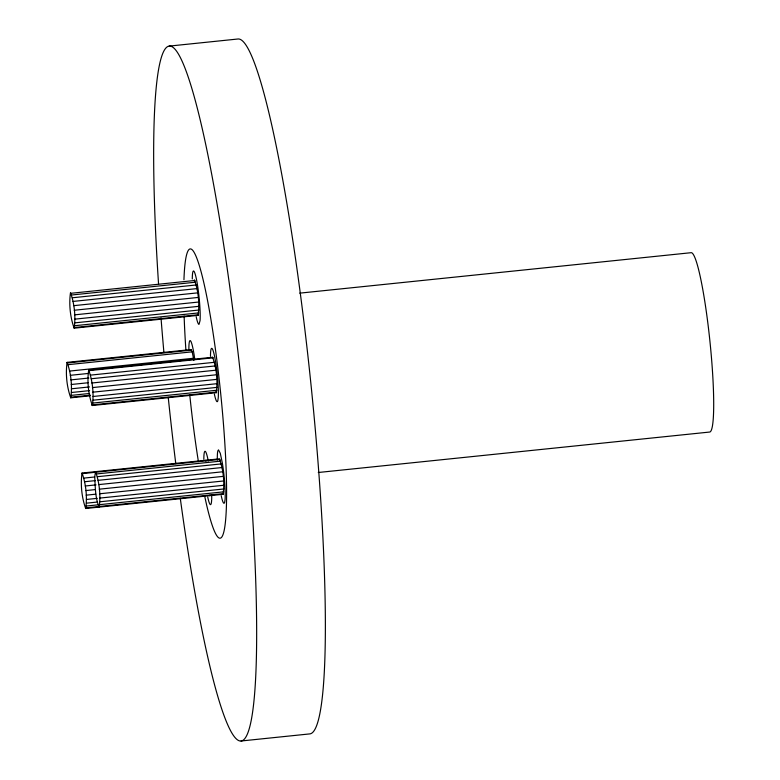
<?xml version="1.0" encoding="UTF-8"?>
<svg xmlns="http://www.w3.org/2000/svg" width="780" height="780" viewBox="0 0 780 780"><rect width="100%" height="100%" fill="white"/><g stroke="black" fill="none" stroke-linecap="round" stroke-linejoin="round"><path stroke-width="1.17" d="M70.756 397.819C72.413 386.344 71.058 373.269 67.09 362.369C65.442 373.844 66.787 386.929 70.756 397.819L90.002 395.831M74.159 328.175C75.816 316.7 74.461 303.615 70.492 292.724C68.845 304.2 70.19 317.275 74.159 328.175L198.071 315.373C199.729 303.898 198.374 290.813 194.415 279.913L193.986 280.576M85.693 508.501C87.35 497.026 85.995 483.941 82.037 473.041C80.379 484.517 81.734 497.601 85.693 508.501L223.09 494.296C224.747 482.82 223.392 469.745 219.424 458.845L82.037 473.041M92.342 405.512C94 394.036 92.644 380.962 88.676 370.061C87.029 381.537 88.374 394.622 92.342 405.512L216.265 392.71C217.912 381.235 216.557 368.15 212.599 357.26L88.676 370.061M94.712 476.98L95.511 471.656C99.479 482.547 100.825 495.631 99.177 507.107C95.111 497.884 95.374 486.983 94.712 476.98L83.899 478.101M190.583 350.22L191.012 349.567L192.192 351.839L193.869 360.389M212.17 357.913L212.599 357.26M205.52 460.892L205.949 460.239L206.495 460.795M209.615 495.69L210.034 495.037M169.25 46.098L237.958 39A349.303 37.118 84.1 0 1 310.791 382.639A349.303 37.118 84.1 0 1 309.767 733.902L241.069 741M71.048 293.28L194.961 280.469M71.682 294.996L195.595 282.194M72.364 297.775L196.277 284.973M73.047 301.421L196.96 288.61M73.671 305.672L197.594 292.87M74.207 310.255L198.13 297.453M74.617 314.847L198.539 302.045M299.744 293.144L691.148 252.691A90.148 9.584 84.1 0 1 709.937 341.386A90.148 9.584 84.1 0 1 709.683 432.042L318.279 472.495M74.87 319.147L198.793 306.335M74.958 322.842L198.871 310.04M74.851 325.699L198.773 312.897M74.587 327.522L198.5 314.71M67.09 362.369L191.012 349.567M67.645 362.924L191.558 350.123M68.279 364.65L192.192 351.839M69.644 371.065L193.557 358.264M89.232 370.617L213.145 357.805M70.268 375.316L88.316 373.454M90.548 375.112L214.461 362.31M70.805 379.899L88.852 378.037M91.231 378.758L215.143 365.947M71.214 384.501L88.062 382.756M91.855 383.009L215.777 370.207M71.468 388.791L89.515 386.929M92.391 387.592L216.314 374.79M71.555 392.496L89.603 390.624M92.8 392.184L216.723 379.382M71.458 395.353L89.495 393.49M71.185 397.166L90.431 395.177M93.054 396.484L216.976 383.682M93.142 400.189L217.054 387.377M93.044 403.046L216.957 390.234M91.796 404.956L216.684 392.057M82.582 473.596L219.98 459.401M96.701 473.928L220.613 461.126M97.383 476.707L221.296 463.905M84.581 481.738L95.404 480.616M98.056 480.344L221.978 467.542M85.205 485.998L96.037 484.877M98.689 484.604L222.602 471.793M85.751 490.581L95.374 489.587M99.226 489.187L223.139 476.375M86.161 495.173L95.784 494.179M99.635 493.779L223.558 480.977M86.414 499.463L97.237 498.352M99.889 498.069L223.811 485.267M86.492 503.168L97.315 502.047M99.967 501.774L223.889 488.972M86.395 506.025L98.426 504.787M99.869 504.631L223.792 491.829M86.122 507.839L99.353 506.474M99.596 506.454L223.519 493.642M197.525 314.818L198.071 315.373M215.709 392.155L216.265 392.71M222.544 493.75L223.09 494.296M183.944 279.757A145.421 15.454 84.1 0 1 207.324 299.354A145.421 15.454 84.1 0 1 226.561 499.122A145.421 15.454 84.1 0 1 204.857 496.957M198.403 461.594A145.421 15.454 84.1 0 1 189.784 395.138M185.903 350.152A145.421 15.454 84.1 0 1 184.129 316.134M158.535 283.715A349.303 37.118 84.1 0 1 198.764 114.007A349.303 37.118 84.1 0 1 255.733 676.24A349.303 37.118 84.1 0 1 180.278 498.284M175.783 463.681A349.303 37.118 84.1 0 1 168.236 397.361M163.917 352.589A349.303 37.118 84.1 0 1 161.011 317.84M188.897 350.707A26.851 2.857 84.1 0 1 190.661 341.006A26.851 2.857 84.1 0 1 194.717 358.985M214.373 394.075A26.851 2.857 84.1 0 0 217.825 400.706L218.234 397.966A26.851 2.857 84.1 0 0 216.46 367.79L215.504 361.374A26.851 2.857 84.1 0 0 210.473 356.304M221.208 495.661A26.851 2.857 84.1 0 0 224.659 502.291L225.069 499.551A26.851 2.857 84.1 0 0 222.339 462.969L220.291 453.297L218.498 449.865L217.864 450.85A26.851 2.857 84.1 0 0 217.318 459.995M211.721 494.549A26.851 2.857 84.1 0 1 207.724 497.055M203.824 459.293A26.851 2.857 84.1 0 1 208.25 460.931M196.189 316.738A26.851 2.857 84.1 0 0 199.007 324.344L200.05 320.619A26.851 2.857 84.1 0 0 196.814 281.151A26.851 2.857 84.1 0 0 192.29 278.967"/></g></svg>
